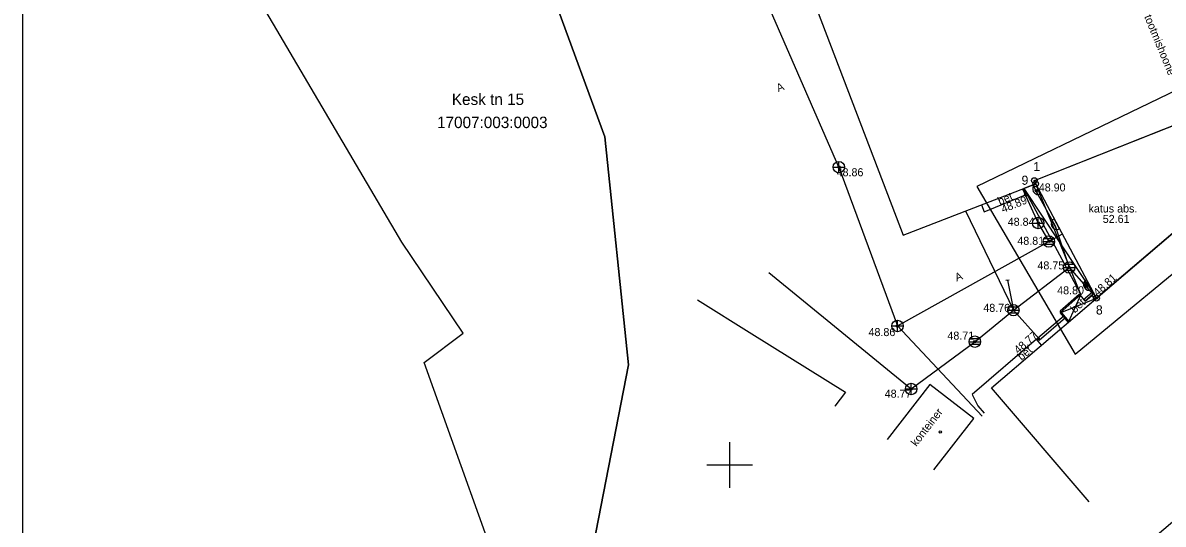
# Model space of a CAD drawing. Extents: x 641688 to 641909, y 6455861 to 6456059.
# Drawn here: x 641688.2 to 641787.9, y 6455944.8 to 6455988.7 of the extents above; entities that cross this region are included whole.
import ezdxf

# ---------------------------------------------------------------- set-up
doc = ezdxf.new("R2010")
doc.units = 0
for name, color, linetype in [('HOONE', 7, 'Continuous'), ('HOONEDET', 7, 'Continuous'), ('KKAEV', 7, 'Continuous'), ('KOORDPUNKT', 7, 'Continuous'), ('KORGUS-EH2000', 7, 'Continuous'), ('KTRASS', 7, 'Continuous'), ('MOOTPIIR', 7, 'Continuous'), ('PIIR', 7, 'Continuous'), ('SKKAEV', 7, 'Continuous'), ('SKTRASS', 7, 'Continuous'), ('TEE', 7, 'Continuous'), ('VORK', 7, 'Continuous'), ('VORMISTUS', 7, 'Continuous')]:
    doc.layers.add(name, color=color, linetype=linetype)

msp = doc.modelspace()

# ---------------------------------------------------------------- linework, layer by layer
at = {"layer": 'HOONE'}
for points in [[(641752.452, 6456003.452), (641765.172, 6455970.106), (641776.772, 6455974.586), (641776.656, 6455974.871), (641799.284, 6455983.856), (641786.224, 6456016.868), (641752.452, 6456003.452)], [(641781.44, 6455946.763), (641772.914, 6455956.753), (641797.922, 6455978.097), (641809.823, 6455987.964), (641821.651, 6455973.963), (641816.581, 6455969.68)], [(641767.871, 6455949.572), (641771.356, 6455954.063), (641767.518, 6455957.041), (641763.775, 6455952.218)]]:
    msp.add_lwpolyline(points, dxfattribs=at)
msp.add_lwpolyline([(641776.656, 6455974.871), (641788.306, 6455979.497), (641796.065, 6455982.578), (641799.284, 6455983.856), (641800.663, 6455980.37), (641797.922, 6455978.097), (641791.32, 6455972.462), (641782.092, 6455964.586), (641776.772, 6455974.586)], close=True, dxfattribs=at)
at = {"layer": 'HOONEDET'}
for p, q in [((641775.731, 6455974.186), (641782.092, 6455964.586)), ((641780.734, 6455964.896), (641776.772, 6455974.586)), ((641780.734, 6455964.896), (641779.606, 6455962.464)), ((641778.927, 6455963.294), (641782.092, 6455964.586))]:
    msp.add_line(p, q, dxfattribs=at)
msp.add_lwpolyline([(641776.772, 6455974.586), (641775.731, 6455974.186), (641780.734, 6455964.896), (641778.927, 6455963.294), (641779.606, 6455962.464), (641782.092, 6455964.586)], dxfattribs=at)
at = {"layer": 'KKAEV'}
for p, q in [((641759.062, 6455976.05), (641760.062, 6455976.05)), ((641759.562, 6455975.55), (641759.562, 6455976.55)), ((641776.491, 6455971.16), (641777.491, 6455971.16)), ((641776.991, 6455970.66), (641776.991, 6455971.66)), ((641778.35, 6455969.788), (641777.49, 6455969.788)), ((641777.42, 6455969.538), (641778.42, 6455969.538)), ((641778.35, 6455969.288), (641777.49, 6455969.288)), ((641764.181, 6455962.156), (641765.181, 6455962.156)), ((641764.681, 6455961.656), (641764.681, 6455962.656)), ((641765.878, 6455956.146), (641765.878, 6455957.146)), ((641765.378, 6455956.646), (641766.378, 6455956.646))]:
    msp.add_line(p, q, dxfattribs=at)
for centre in [(641759.562, 6455976.05), (641776.991, 6455971.16), (641777.92, 6455969.538), (641764.681, 6455962.156), (641765.878, 6455956.646)]:
    msp.add_circle(centre, 0.5, dxfattribs=at)
at = {"layer": 'KOORDPUNKT'}
for centre, radius in [((641776.656, 6455974.871), 0.25), ((641776.772, 6455974.586), 0.25), ((641776.656, 6455974.871), 0.025), ((641776.656, 6455974.871), 0.0221), ((641776.656, 6455974.871), 0.0191), ((641776.656, 6455974.871), 0.0161), ((641776.656, 6455974.871), 0.0132), ((641776.656, 6455974.871), 0.0102), ((641776.656, 6455974.871), 0.00726), ((641776.656, 6455974.871), 0.0043), ((641776.772, 6455974.586), 0.025), ((641776.772, 6455974.586), 0.0221), ((641776.772, 6455974.586), 0.0191), ((641776.772, 6455974.586), 0.0161), ((641776.772, 6455974.586), 0.0132), ((641776.772, 6455974.586), 0.0102), ((641776.772, 6455974.586), 0.00726), ((641776.772, 6455974.586), 0.0043), ((641782.092, 6455964.586), 0.25), ((641782.092, 6455964.586), 0.025), ((641782.092, 6455964.586), 0.0221), ((641782.092, 6455964.586), 0.0191), ((641782.092, 6455964.586), 0.0161), ((641782.092, 6455964.586), 0.0132), ((641782.092, 6455964.586), 0.0102), ((641782.092, 6455964.586), 0.00726), ((641782.092, 6455964.586), 0.0043)]:
    msp.add_circle(centre, radius, dxfattribs=at)
at = {"layer": 'KORGUS-EH2000'}
for centre in [(641759.562, 6455976.05), (641775.889, 6455973.618), (641776.823, 6455973.98), (641776.991, 6455971.16), (641777.927, 6455969.551), (641779.696, 6455967.271), (641781.189, 6455965.588), (641782.092, 6455964.586), (641774.822, 6455963.538), (641764.681, 6455962.156), (641771.445, 6455960.781), (641777.014, 6455961.031), (641765.878, 6455956.646), (641768.421, 6455952.885)]:
    msp.add_circle(centre, 0.1, dxfattribs=at)
at = {"layer": 'KTRASS'}
for p, q in [((641759.562, 6455976.05), (641752.915, 6455991.3)), ((641759.562, 6455976.05), (641764.681, 6455962.156)), ((641775.612, 6455974.138), (641776.991, 6455971.16)), ((641776.991, 6455971.16), (641777.92, 6455969.538)), ((641777.92, 6455969.538), (641779.103, 6455970.205)), ((641764.681, 6455962.156), (641777.92, 6455969.538)), ((641764.681, 6455962.156), (641772.085, 6455954.263))]:
    msp.add_line(p, q, dxfattribs=at)
at = {"layer": 'MOOTPIIR'}
msp.add_lwpolyline([(641771.61, 6455974.359), (641780.231, 6455959.701), (641804.553, 6455979.76), (641800.137, 6455988.106)], close=True, dxfattribs=at)
at = {"layer": 'PIIR'}
for points in [[(641837.14, 6455986.1), (641784.3, 6455941.24), (641744.44, 6455921.95), (641737.22, 6455938.55), (641741.17, 6455958.77), (641739.09, 6455978.7), (641730.39, 6456002.4), (641720.56, 6456021.4), (641724.52, 6456023.06), (641734.43, 6456004.02), (641783.92, 6456023.65), (641793.02, 6456023.4), (641815.8, 6456030.93)], [(641837.14, 6455986.1), (641784.3, 6455941.24), (641744.44, 6455921.95), (641737.22, 6455938.55), (641741.17, 6455958.77), (641739.09, 6455978.7), (641730.39, 6456002.4), (641720.56, 6456021.4), (641724.52, 6456023.06), (641734.43, 6456004.02), (641783.92, 6456023.65), (641793.02, 6456023.4), (641815.8, 6456030.93)], [(641720.56, 6456021.4), (641730.39, 6456002.4), (641739.09, 6455978.7), (641741.17, 6455958.77), (641737.22, 6455938.55), (641731.29, 6455936.58), (641723.3, 6455958.97), (641726.71, 6455961.53), (641721.32, 6455969.49), (641696.67, 6456011.4)]]:
    msp.add_lwpolyline(points, close=True, dxfattribs=at)
at = {"layer": 'SKKAEV'}
for p, q in [((641776.989, 6455973.645), (641776.583, 6455974.409)), ((641777.241, 6455973.703), (641776.772, 6455974.586)), ((641778.612, 6455970.595), (641778.205, 6455971.359)), ((641778.864, 6455970.653), (641778.395, 6455971.536)), ((641779.196, 6455967.271), (641780.196, 6455967.271)), ((641780.126, 6455967.521), (641779.266, 6455967.521)), ((641780.126, 6455967.021), (641779.266, 6455967.021)), ((641781.444, 6455965.272), (641781.037, 6455966.037)), ((641781.696, 6455965.331), (641781.226, 6455966.213)), ((641775.252, 6455963.788), (641774.392, 6455963.788)), ((641774.322, 6455963.538), (641775.322, 6455963.538)), ((641775.252, 6455963.288), (641774.392, 6455963.288)), ((641770.945, 6455960.781), (641771.945, 6455960.781)), ((641771.875, 6455961.031), (641771.015, 6455961.031)), ((641771.875, 6455960.531), (641771.015, 6455960.531))]:
    msp.add_line(p, q, dxfattribs=at)
for points in [[(641780.962, 6455964.48), (641781.711, 6455965.113), (641781.839, 6455964.962), (641781.09, 6455964.329)], [(641776.946, 6455961.081), (641777.075, 6455960.928), (641779.392, 6455962.886), (641779.263, 6455963.039)]]:
    msp.add_lwpolyline(points, close=True, dxfattribs=at)
for centre in [(641779.696, 6455967.271), (641774.822, 6455963.538), (641771.445, 6455960.781)]:
    msp.add_circle(centre, 0.5, dxfattribs=at)
for centre in [(641777.007, 6455974.145), (641778.629, 6455971.095), (641781.461, 6455965.772)]:
    msp.add_arc(centre, 0.5, 118.01528, 298.01528, dxfattribs=at)
at = {"layer": 'SKTRASS'}
for p, q in [((641753.439, 6455966.844), (641765.878, 6455956.646)), ((641779.696, 6455967.271), (641781.189, 6455965.588)), ((641781.189, 6455965.588), (641781.75, 6455965)), ((641774.822, 6455963.538), (641777.063, 6455961.041)), ((641765.878, 6455956.646), (641771.445, 6455960.781))]:
    msp.add_line(p, q, dxfattribs=at)
for points in [[(641777.007, 6455974.145), (641776.789, 6455973.974), (641778.478, 6455970.901), (641779.696, 6455967.271)], [(641770.644, 6455972.214), (641774.822, 6455963.538)], [(641774.822, 6455963.538), (641779.696, 6455967.271)], [(641774.156, 6455966.148), (641774.451, 6455966.202)], [(641774.304, 6455966.175), (641774.822, 6455963.538)], [(641771.445, 6455960.781), (641774.822, 6455963.538)]]:
    msp.add_lwpolyline(points, dxfattribs=at)
at = {"layer": 'TEE'}
for points in [[(641772.021, 6455972.751), (641772.256, 6455972.142), (641775.889, 6455973.618), (641775.731, 6455974.186)], [(641779.7, 6455962.545), (641778.91, 6455963.47), (641780.567, 6455964.938), (641781.088, 6455964.328), (641781.687, 6455964.82), (641781.973, 6455964.485)], [(641747.203, 6455964.445), (641751.942, 6455961.473), (641760.127, 6455956.354), (641759.214, 6455955.141), (641759.214, 6455955.141)], [(641777.284, 6455960.482), (641776.842, 6455961), (641771.221, 6455956.152), (641771.699, 6455955.17), (641772.267, 6455954.53)]]:
    msp.add_lwpolyline(points, dxfattribs=at)
at = {"layer": 'VORK'}
for p, q in [((641750, 6455952), (641750, 6455948)), ((641748, 6455950), (641752, 6455950))]:
    msp.add_line(p, q, dxfattribs=at)
at = {"layer": 'VORMISTUS'}
msp.add_lwpolyline([(641688.182, 6456054.905), (641887.702, 6456054.905), (641887.702, 6455914.105), (641688.182, 6455914.105)], close=True, dxfattribs=at)

# ---------------------------------------------------------------- texts
at = {"layer": 'HOONE'}
for s, rotation, p in [('tootmishoone', 292.43409, (641786.248, 6455989.206)), ('konteiner', 52.35162, (641766.34, 6455951.569))]:
    msp.add_text(s, height=0.7, rotation=rotation, dxfattribs=at).set_placement(p)
for s, p in [('katus abs.', (641781.397, 6455972.08)), ('52.61', (641782.639, 6455971.17))]:
    msp.add_text(s, height=0.7, dxfattribs=at).set_placement(p)
at = {"layer": 'KOORDPUNKT'}
for s, p in [('1', (641776.564, 6455975.7)), ('9', (641775.535, 6455974.503)), ('8', (641782.039, 6455963.158))]:
    msp.add_text(s, height=0.8, dxfattribs=at).set_placement(p)
at = {"layer": 'KORGUS-EH2000'}
for s, p in [('48.86', (641759.36, 6455975.25)), ('48.90', (641777.043, 6455973.922)), ('48.84', (641774.326, 6455970.92)), ('48.81', (641775.167, 6455969.255)), ('48.75', (641776.925, 6455967.104)), ('48.80', (641778.652, 6455964.925)), ('48.76', (641772.193, 6455963.392)), ('48.86', (641762.152, 6455961.27)), ('48.71', (641769.05, 6455960.962)), ('48.77', (641763.566, 6455955.885))]:
    msp.add_text(s, height=0.7, dxfattribs=at).set_placement(p)
for s, rotation, p in [('48.89', 22.1475, (641773.923, 6455972.024)), ('48.81', 42.00432, (641782.192, 6455964.711)), ('48.77', 41.04454, (641775.247, 6455959.679))]:
    msp.add_text(s, height=0.7, rotation=rotation, dxfattribs=at).set_placement(p)
at = {"layer": 'PIIR'}
for s, height, p in [('Kesk tn 15', 1, (641725.708, 6455981.481)), ('17007:003:0003', 0.99996, (641724.412, 6455979.462))]:
    msp.add_text(s, height=height, dxfattribs=at).set_placement(p)
at = {"layer": 'TEE'}
for s, rotation, p in [('A', 21.26421, (641754.254, 6455982.603)), ('bet', 23.3844, (641773.642, 6455972.712)), ('A', 21.26421, (641769.864, 6455966.037)), ('bet', 41.18914, (641780.187, 6455963.242)), ('bet', 40.53677, (641775.538, 6455959.094))]:
    msp.add_text(s, height=0.7, rotation=rotation, dxfattribs=at).set_placement(p)

doc.saveas('drawing.dxf')
